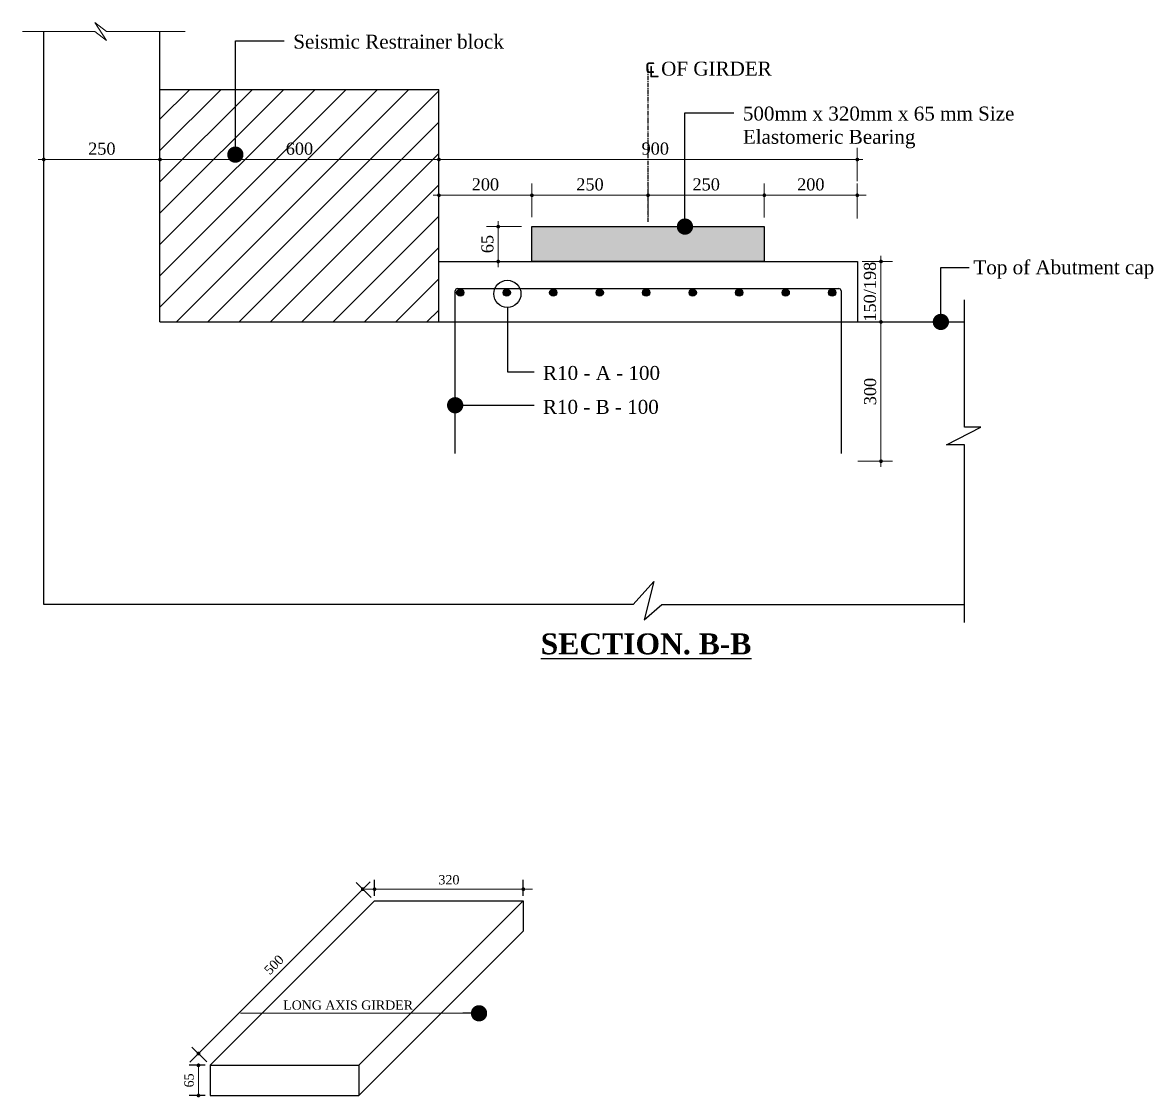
# Model space of a CAD drawing. Header units: millimetres. Extents: x -29779 to 80452, y -13100 to 39577.
# Drawn here: x -21663 to -19231, y 1749 to 4060 of the extents above; entities that cross this region are included whole.
import ezdxf

# ---------------------------------------------------------------- set-up
doc = ezdxf.new("R2010")
doc.units = ezdxf.units.MM
doc.header["$LTSCALE"] = 3
doc.linetypes.add('CENTER', pattern=[50.8, 31.75, -6.35, 6.35, -6.35])
doc.linetypes.add('HIDDEN', pattern=[9.525, 6.35, -3.175])
for name, color, linetype in [('Bearing  peat', 11, 'Continuous'), ('Center Line', 34, 'Continuous'), ('Extra Line', 70, 'Continuous'), ('Girder Line', 11, 'Continuous'), ('Hatching', 35, 'Continuous'), ('Text', 7, 'Continuous')]:
    doc.layers.add(name, color=color, linetype=linetype)
for name, color, linetype, lineweight in [('Ber', 12, 'Continuous', 30), ('Dimision', 4, 'Continuous', 13), ('hatch', 253, 'Continuous', 13)]:
    doc.layers.add(name, color=color, linetype=linetype, lineweight=lineweight)
doc.styles.get("Standard").update_dxf_attribs({"font": 'times.ttf'})
doc.dimstyles.new('dim_20', dxfattribs={"dimscale": 0, "dimtxt": 20, "dimasz": 0.2, "dimexe": 25, "dimexo": 10, "dimgap": 10, "dimtad": 1, "dimdec": 0, "dimtxsty": 'Standard', "dimblk": 'D_TIC', "dimcen": 0, "dimclrd": 256, "dimclre": 256, "dimclrt": 256, "dimadec": 0, "dimazin": 0, "dimtfac": 1, "dimtdec": 0, "dimtix": 1, "dimtmove": 0, "dimatfit": 3, "dimldrblk": 'DOT', "dimfxl": 50, "dimfxlon": 1, "dimlwd": -1, "dimlwe": -1, "dimarcsym": 0})
doc.dimstyles.new('ISO-25', dxfattribs={"dimtxt": 15, "dimasz": 15, "dimexe": 20, "dimexo": 10.625, "dimgap": 15, "dimtad": 1, "dimdec": 1, "dimdsep": 46, "dimtxsty": 'Standard', "dimblk": 'DOT', "dimcen": 2.5, "dimclrd": 256, "dimclre": 256, "dimclrt": 256, "dimadec": 0, "dimazin": 0, "dimtfac": 1, "dimtdec": 1, "dimtix": 1, "dimtmove": 0, "dimatfit": 3, "dimldrblk": 'DOT', "dimfxl": 1, "dimlwd": -1, "dimarcsym": 0})

# ---------------------------------------------------------------- blocks, each defined once
blk = doc.blocks.new('D_TIC')
at = {"layer": 'Dimision', "ltscale": 5}
for p, q in [((-60, 0), (60, 0)), ((0, 60), (0, -60))]:
    blk.add_line(p, q, dxfattribs=at)
at = {"layer": 'Dimision', "ltscale": 5, "const_width": 20}
blk.add_lwpolyline([(-10, 0, 1), (10, 0, 1)], format="xyb", close=True, dxfattribs=at)
blk = doc.blocks.new('*D4')
at = {"layer": 'Defpoints', "color": 0, "transparency": 16777216}
for p in [(-19867.3, 3546.5), (-19867.3, 3416.5), (-19817, 3416.5)]:
    blk.add_point(p, dxfattribs=at)
at = {"layer": 'Dimision', "transparency": 16777216}
for p, q in [((-19857.3, 3546.5), (-19792, 3546.5)), ((-19817, 3546.3), (-19817, 3416.7)), ((-19857.3, 3416.5), (-19792, 3416.5))]:
    blk.add_line(p, q, dxfattribs=at)
at = {"layer": 'Dimision', "transparency": 16777216, "xscale": 0.2, "yscale": 0.2, "zscale": 0.2}
for p, rotation in [((-19817, 3546.5), 90), ((-19817, 3416.5), 270)]:
    blk.add_blockref('D_TIC', p, dxfattribs=dict(at, rotation=rotation))
at = {"layer": 'Dimision', "transparency": 16777216, "insert": (-19840.6, 3481.5), "char_height": 26, "attachment_point": 5, "rotation": 90}
blk.add_mtext('150/198', dxfattribs=at)
blk = doc.blocks.new('_Dot')
at = {"color": 0, "linetype": 'ByBlock', "lineweight": -2}
blk.add_line((-0.5, 0), (-1, 0), dxfattribs=at)
at = {"color": 0, "linetype": 'ByBlock', "const_width": 0.5}
blk.add_lwpolyline([(-0.25, 0, 1), (0.25, 0, 1)], format="xyb", close=True, dxfattribs=at)
blk = doc.blocks.new('*D7')
at = {"layer": 'Defpoints', "color": 0, "transparency": 16777216}
for p in [(-20067.9, 3688.9), (-20317.9, 3632.8), (-20067.9, 3631.5)]:
    blk.add_point(p, dxfattribs=at)
at = {"layer": 'Dimision', "transparency": 16777216}
for p, q in [((-20317.9, 3642.8), (-20317.9, 3713.9)), ((-20067.9, 3641.5), (-20067.9, 3713.9)), ((-20317.7, 3688.9), (-20068.1, 3688.9))]:
    blk.add_line(p, q, dxfattribs=at)
at = {"layer": 'Dimision', "transparency": 16777216, "xscale": 0.2, "yscale": 0.2, "zscale": 0.2, "rotation": 180}
blk.add_blockref('D_TIC', (-20317.9, 3688.9), dxfattribs=at)
at = {"layer": 'Dimision', "transparency": 16777216, "xscale": 0.2, "yscale": 0.2, "zscale": 0.2}
blk.add_blockref('D_TIC', (-20067.9, 3688.9), dxfattribs=at)
at = {"layer": 'Dimision', "transparency": 16777216, "insert": (-20192.9, 3712.1), "char_height": 26, "attachment_point": 5}
blk.add_mtext('250', dxfattribs=at)
blk = doc.blocks.new('*D8')
at = {"layer": 'Defpoints', "color": 0, "transparency": 16777216}
for p in [(-20567.9, 3688.9), (-20567.9, 3631.5), (-20317.9, 3632.8)]:
    blk.add_point(p, dxfattribs=at)
at = {"layer": 'Dimision', "transparency": 16777216}
for p, q in [((-20567.9, 3641.5), (-20567.9, 3713.9)), ((-20317.9, 3642.8), (-20317.9, 3713.9)), ((-20318.1, 3688.9), (-20567.7, 3688.9))]:
    blk.add_line(p, q, dxfattribs=at)
at = {"layer": 'Dimision', "transparency": 16777216, "xscale": 0.2, "yscale": 0.2, "zscale": 0.2, "rotation": 180}
blk.add_blockref('D_TIC', (-20567.9, 3688.9), dxfattribs=at)
at = {"layer": 'Dimision', "transparency": 16777216, "xscale": 0.2, "yscale": 0.2, "zscale": 0.2}
blk.add_blockref('D_TIC', (-20317.9, 3688.9), dxfattribs=at)
at = {"layer": 'Dimision', "transparency": 16777216, "insert": (-20442.9, 3712.1), "char_height": 26, "attachment_point": 5}
blk.add_mtext('250', dxfattribs=at)
blk = doc.blocks.new('*D9')
at = {"layer": 'Defpoints', "color": 0, "transparency": 16777216}
for p in [(-20767.9, 3688.9), (-20567.9, 3632.1), (-20767.9, 3613)]:
    blk.add_point(p, dxfattribs=at)
at = {"layer": 'Dimision', "transparency": 16777216}
for p, q in [((-20767.9, 3638.9), (-20767.9, 3713.9)), ((-20567.9, 3642.1), (-20567.9, 3713.9)), ((-20568.1, 3688.9), (-20767.7, 3688.9))]:
    blk.add_line(p, q, dxfattribs=at)
at = {"layer": 'Dimision', "transparency": 16777216, "xscale": 0.2, "yscale": 0.2, "zscale": 0.2, "rotation": 180}
blk.add_blockref('D_TIC', (-20767.9, 3688.9), dxfattribs=at)
at = {"layer": 'Dimision', "transparency": 16777216, "xscale": 0.2, "yscale": 0.2, "zscale": 0.2}
blk.add_blockref('D_TIC', (-20567.9, 3688.9), dxfattribs=at)
at = {"layer": 'Dimision', "transparency": 16777216, "insert": (-20667.9, 3712.1), "char_height": 26, "attachment_point": 5}
blk.add_mtext('200', dxfattribs=at)
blk = doc.blocks.new('*D10')
at = {"layer": 'Defpoints', "color": 0, "transparency": 16777216}
for p in [(-19867.9, 3688.9), (-20067.9, 3631.1), (-19867.9, 3598)]:
    blk.add_point(p, dxfattribs=at)
at = {"layer": 'Dimision', "transparency": 16777216}
for p, q in [((-20067.9, 3641.1), (-20067.9, 3713.9)), ((-19867.9, 3638.9), (-19867.9, 3713.9)), ((-20067.7, 3688.9), (-19868.1, 3688.9))]:
    blk.add_line(p, q, dxfattribs=at)
at = {"layer": 'Dimision', "transparency": 16777216, "xscale": 0.2, "yscale": 0.2, "zscale": 0.2, "rotation": 180}
blk.add_blockref('D_TIC', (-20067.9, 3688.9), dxfattribs=at)
at = {"layer": 'Dimision', "transparency": 16777216, "xscale": 0.2, "yscale": 0.2, "zscale": 0.2}
blk.add_blockref('D_TIC', (-19867.9, 3688.9), dxfattribs=at)
at = {"layer": 'Dimision', "transparency": 16777216, "insert": (-19967.9, 3712.1), "char_height": 26, "attachment_point": 5}
blk.add_mtext('200', dxfattribs=at)
blk = doc.blocks.new('*D11')
at = {"layer": 'Defpoints', "color": 0, "transparency": 16777216}
for p in [(-19867.9, 3765.8), (-20767.9, 3708.9), (-19867.9, 3708.9)]:
    blk.add_point(p, dxfattribs=at)
at = {"layer": 'Dimision', "transparency": 16777216}
for p, q in [((-20767.9, 3718.9), (-20767.9, 3790.8)), ((-19867.9, 3718.9), (-19867.9, 3790.8)), ((-20767.7, 3765.8), (-19868.1, 3765.8))]:
    blk.add_line(p, q, dxfattribs=at)
at = {"layer": 'Dimision', "transparency": 16777216, "xscale": 0.2, "yscale": 0.2, "zscale": 0.2, "rotation": 180}
blk.add_blockref('D_TIC', (-20767.9, 3765.8), dxfattribs=at)
at = {"layer": 'Dimision', "transparency": 16777216, "xscale": 0.2, "yscale": 0.2, "zscale": 0.2}
blk.add_blockref('D_TIC', (-19867.9, 3765.8), dxfattribs=at)
at = {"layer": 'Dimision', "transparency": 16777216, "insert": (-20302.5, 3789.1), "char_height": 26, "attachment_point": 5}
blk.add_mtext('900', dxfattribs=at)
blk = doc.blocks.new('*D12')
at = {"layer": 'Defpoints', "color": 0, "transparency": 16777216}
for p in [(-20640.3, 3621.5), (-20358.5, 3621.5), (-20358.5, 3546.5)]:
    blk.add_point(p, dxfattribs=at)
at = {"layer": 'Dimision', "transparency": 16777216}
for p, q in [((-20590.3, 3621.5), (-20665.3, 3621.5)), ((-20640.3, 3546.7), (-20640.3, 3621.3)), ((-20590.3, 3546.5), (-20665.3, 3546.5))]:
    blk.add_line(p, q, dxfattribs=at)
at = {"layer": 'Dimision', "transparency": 16777216, "xscale": 0.2, "yscale": 0.2, "zscale": 0.2}
for p, rotation in [((-20640.3, 3621.5), 90), ((-20640.3, 3546.5), 270)]:
    blk.add_blockref('D_TIC', p, dxfattribs=dict(at, rotation=rotation))
at = {"layer": 'Dimision', "transparency": 16777216, "insert": (-20663.5, 3584), "char_height": 26, "attachment_point": 5, "rotation": 90}
blk.add_mtext('65', dxfattribs=at)
blk = doc.blocks.new('*D51')
at = {"layer": 'Defpoints', "color": 0, "linetype": 'Continuous', "transparency": 16777216}
for p in [(-21259.9, 1817.8), (-21285.1, 1752.8), (-21259.9, 1752.8)]:
    blk.add_point(p, dxfattribs=at)
at = {"layer": 'Dimision', "linetype": 'Continuous', "lineweight": -2, "transparency": 16777216}
for p, q in [((-21270.5, 1817.8), (-21305.1, 1817.8)), ((-21270.5, 1752.8), (-21305.1, 1752.8))]:
    blk.add_line(p, q, dxfattribs=at)
at = {"layer": 'Dimision', "linetype": 'Continuous', "transparency": 16777216}
blk.add_line((-21285.1, 1809.8), (-21285.1, 1760.8), dxfattribs=at)
at = {"layer": 'Dimision', "linetype": 'Continuous', "transparency": 16777216, "xscale": 8, "yscale": 8, "zscale": 8}
for p, rotation in [((-21285.1, 1817.8), 90), ((-21285.1, 1752.8), 270)]:
    blk.add_blockref('_Dot', p, dxfattribs=dict(at, rotation=rotation))
at = {"layer": 'Dimision', "linetype": 'Continuous', "lineweight": 0, "transparency": 16777216, "insert": (-21305.3, 1785.3), "char_height": 20, "attachment_point": 5, "rotation": 90}
blk.add_mtext('65', dxfattribs=at)
blk = doc.blocks.new('*D66')
at = {"layer": 'Defpoints', "color": 0, "linetype": 'Continuous', "transparency": 16777216}
for p in [(-20906.3, 2171.3), (-21285.1, 1843), (-21259.9, 1817.8)]:
    blk.add_point(p, dxfattribs=at)
at = {"layer": 'Dimision', "linetype": 'Continuous', "transparency": 16777216}
blk.add_line((-20937.2, 2190.9), (-21279.4, 1848.6), dxfattribs=at)
at = {"layer": 'Dimision', "linetype": 'Continuous', "lineweight": -2, "transparency": 16777216}
for p, q in [((-20913.9, 2178.8), (-20945.7, 2210.7)), ((-21267.4, 1825.3), (-21299.2, 1857.1))]:
    blk.add_line(p, q, dxfattribs=at)
at = {"layer": 'Dimision', "linetype": 'Continuous', "transparency": 16777216, "xscale": 8, "yscale": 8, "zscale": 8}
for p, rotation in [((-20931.5, 2196.5), 45.00000000000025), ((-21285.1, 1843), 225.0000000000003)]:
    blk.add_blockref('_Dot', p, dxfattribs=dict(at, rotation=rotation))
at = {"layer": 'Dimision', "linetype": 'Continuous', "lineweight": 0, "transparency": 16777216, "insert": (-21122.6, 2034), "char_height": 20, "attachment_point": 5, "rotation": 45}
blk.add_mtext('500', dxfattribs=at)
blk = doc.blocks.new('*D67')
at = {"layer": 'Defpoints', "color": 0, "linetype": 'Continuous', "transparency": 16777216}
for p in [(-20586.3, 2196.5), (-20906.3, 2171.3), (-20586.3, 2171.3)]:
    blk.add_point(p, dxfattribs=at)
at = {"layer": 'Dimision', "linetype": 'Continuous', "lineweight": -2, "transparency": 16777216}
for p, q in [((-20906.3, 2182), (-20906.3, 2216.5)), ((-20586.3, 2182), (-20586.3, 2216.5))]:
    blk.add_line(p, q, dxfattribs=at)
at = {"layer": 'Dimision', "linetype": 'Continuous', "transparency": 16777216}
blk.add_line((-20898.3, 2196.5), (-20594.3, 2196.5), dxfattribs=at)
at = {"layer": 'Dimision', "linetype": 'Continuous', "transparency": 16777216, "xscale": 8, "yscale": 8, "zscale": 8, "rotation": 180}
blk.add_blockref('_Dot', (-20906.3, 2196.5), dxfattribs=at)
at = {"layer": 'Dimision', "linetype": 'Continuous', "transparency": 16777216, "xscale": 8, "yscale": 8, "zscale": 8}
blk.add_blockref('_Dot', (-20586.3, 2196.5), dxfattribs=at)
at = {"layer": 'Dimision', "linetype": 'Continuous', "lineweight": 0, "transparency": 16777216, "insert": (-20746.3, 2216.7), "char_height": 20, "attachment_point": 5}
blk.add_mtext('320', dxfattribs=at)
blk = doc.blocks.new('*D108')
at = {"layer": 'Defpoints', "color": 0, "transparency": 16777216}
for p in [(-19867.3, 3416.5), (-19902.9, 3117), (-19817, 3117)]:
    blk.add_point(p, dxfattribs=at)
at = {"layer": 'Dimision', "transparency": 16777216}
for p, q in [((-19857.3, 3416.5), (-19792, 3416.5)), ((-19817, 3416.3), (-19817, 3117.2)), ((-19867, 3117), (-19792, 3117))]:
    blk.add_line(p, q, dxfattribs=at)
at = {"layer": 'Dimision', "transparency": 16777216, "xscale": 0.2, "yscale": 0.2, "zscale": 0.2}
for p, rotation in [((-19817, 3416.5), 90), ((-19817, 3117), 270)]:
    blk.add_blockref('D_TIC', p, dxfattribs=dict(at, rotation=rotation))
at = {"layer": 'Dimision', "transparency": 16777216, "insert": (-19840.2, 3266.8), "char_height": 26, "attachment_point": 5, "rotation": 90}
blk.add_mtext('300', dxfattribs=at)
blk = doc.blocks.new('*D482')
at = {"layer": 'Defpoints', "color": 0, "linetype": 'Continuous', "ltscale": 0.1, "transparency": 16777216}
for p in [(-21367.9, 3765.8), (-20767.9, 3708.9), (-21367.9, 3695.3)]:
    blk.add_point(p, dxfattribs=at)
at = {"layer": 'Dimision', "ltscale": 0.1, "transparency": 16777216}
for p, q in [((-21367.9, 3715.8), (-21367.9, 3790.8)), ((-20767.9, 3718.9), (-20767.9, 3790.8)), ((-20768.1, 3765.8), (-21367.7, 3765.8))]:
    blk.add_line(p, q, dxfattribs=at)
at = {"layer": 'Dimision', "linetype": 'Continuous', "ltscale": 0.1, "transparency": 16777216, "xscale": 0.2, "yscale": 0.2, "zscale": 0.2, "rotation": 180}
blk.add_blockref('D_TIC', (-21367.9, 3765.8), dxfattribs=at)
at = {"layer": 'Dimision', "linetype": 'Continuous', "ltscale": 0.1, "transparency": 16777216, "xscale": 0.2, "yscale": 0.2, "zscale": 0.2}
blk.add_blockref('D_TIC', (-20767.9, 3765.8), dxfattribs=at)
at = {"layer": 'Dimision', "linetype": 'Continuous', "ltscale": 0.1, "transparency": 16777216, "insert": (-21067.9, 3789), "char_height": 26, "width": 186.808, "attachment_point": 5}
blk.add_mtext('600', dxfattribs=at)
blk = doc.blocks.new('*D483')
at = {"layer": 'Defpoints', "color": 0, "linetype": 'Continuous', "ltscale": 0.1, "transparency": 16777216}
for p in [(-21617.9, 3765.8), (-21367.9, 3695.3), (-21617.9, 3659.9)]:
    blk.add_point(p, dxfattribs=at)
at = {"layer": 'Dimision', "ltscale": 0.1, "transparency": 16777216}
for p, q in [((-21617.9, 3715.8), (-21617.9, 3790.8)), ((-21367.9, 3715.8), (-21367.9, 3790.8)), ((-21368.1, 3765.8), (-21617.7, 3765.8))]:
    blk.add_line(p, q, dxfattribs=at)
at = {"layer": 'Dimision', "linetype": 'Continuous', "ltscale": 0.1, "transparency": 16777216, "xscale": 0.2, "yscale": 0.2, "zscale": 0.2, "rotation": 180}
blk.add_blockref('D_TIC', (-21617.9, 3765.8), dxfattribs=at)
at = {"layer": 'Dimision', "linetype": 'Continuous', "ltscale": 0.1, "transparency": 16777216, "xscale": 0.2, "yscale": 0.2, "zscale": 0.2}
blk.add_blockref('D_TIC', (-21367.9, 3765.8), dxfattribs=at)
at = {"layer": 'Dimision', "linetype": 'Continuous', "ltscale": 0.1, "transparency": 16777216, "insert": (-21492.9, 3789), "char_height": 26, "attachment_point": 5}
blk.add_mtext('250', dxfattribs=at)

msp = doc.modelspace()

# ---------------------------------------------------------------- hatches: boundary and pattern name
at = {"layer": 'Ber', "linetype": 'Continuous'}
for points in [[(-20714.12, 3479.58, 1), (-20729.74, 3479.58, 1)], [(-20614.12, 3479.58, 1), (-20629.74, 3479.58, 1)], [(-20514.12, 3479.58, 1), (-20529.74, 3479.58, 1)], [(-20414.12, 3479.58, 1), (-20429.74, 3479.58, 1)], [(-20314.12, 3479.58, 1), (-20329.74, 3479.58, 1)], [(-20214.12, 3479.58, 1), (-20229.74, 3479.58, 1)], [(-20114.12, 3479.58, 1), (-20129.74, 3479.58, 1)], [(-20014.12, 3479.58, 1), (-20029.74, 3479.58, 1)], [(-19914.12, 3479.58, 1), (-19929.74, 3479.58, 1)]]:
    msp.add_hatch(color=256, dxfattribs=at).paths.add_polyline_path(points)
at = {"layer": 'hatch', "linetype": 'Continuous', "ltscale": 0.1}
h = msp.add_hatch(dxfattribs=at)
h.set_pattern_fill('ANSI31', color=256, scale=15)
h.set_pattern_definition([(45, (-12934.43, -3474.44), (-33.67596, 33.67596), [])])
h.paths.add_polyline_path([(-20767.91, 3916.55), (-21367.91, 3916.55), (-21367.91, 3416.55), (-20767.91, 3416.55)])
at = {"layer": 'Hatching', "linetype": 'Continuous', "ltscale": 0.1}
msp.add_hatch(color=256, dxfattribs=at).paths.add_polyline_path([(-20067.91, 3621.55), (-20567.91, 3621.55), (-20567.91, 3546.55), (-20067.91, 3546.55)])

# ---------------------------------------------------------------- linework, layer by layer
at = {"layer": 'Bearing  peat', "linetype": 'Continuous'}
for p, q in [((-21617.91, 2808.71), (-21617.91, 4040.85)), ((-21367.91, 3416.55), (-21367.91, 4040.85)), ((-21367.91, 3916.55), (-20767.91, 3916.55)), ((-20767.91, 3416.55), (-20767.91, 3916.55)), ((-20768.54, 3546.55), (-19867.29, 3546.55)), ((-20767.91, 3546.55), (-20767.91, 3546.55)), ((-20767.91, 3416.55), (-20767.91, 3546.55)), ((-19867.29, 3546.55), (-19867.29, 3416.55)), ((-21367.91, 3416.55), (-20717.91, 3416.55)), ((-20768.54, 3416.55), (-20768.54, 3416.55)), ((-19867.29, 3416.55), (-19637.39, 3416.55)), ((-20350.11, 2808.71), (-21617.91, 2808.71))]:
    msp.add_line(p, q, dxfattribs=at)
at = {"layer": 'Bearing  peat', "linetype": 'Continuous', "ltscale": 3}
for p, q in [((-21259.89, 1817.78), (-20906.34, 2171.33)), ((-20939.89, 1817.78), (-20586.34, 2171.33)), ((-20906.34, 2171.33), (-20586.34, 2171.33)), ((-20586.34, 2171.33), (-20586.34, 2106.33)), ((-20939.89, 1752.78), (-20586.34, 2106.33)), ((-21259.89, 1817.78), (-20939.89, 1817.78)), ((-21259.89, 1817.78), (-21259.89, 1752.78)), ((-20939.89, 1817.78), (-20939.89, 1752.78)), ((-21259.89, 1752.78), (-20939.89, 1752.78))]:
    msp.add_line(p, q, dxfattribs=at)
at = {"layer": 'Bearing  peat', "linetype": 'Continuous'}
msp.add_lwpolyline([(-20567.91, 3621.55), (-20067.91, 3621.55), (-20067.91, 3546.55), (-20567.91, 3546.55)], close=True, dxfattribs=at)
for points in [[(-19637.42, 2770.14), (-19637.42, 3152.15), (-19675.86, 3152.15), (-19602.05, 3190.5), (-19637.39, 3190.5), (-19637.39, 3464.28)], [(-20350.11, 2808.71), (-20305.38, 2858), (-20326.05, 2776.04), (-20288.13, 2808.52), (-19637.58, 2808.52)]]:
    msp.add_lwpolyline(points, dxfattribs=at)
at = {"layer": 'Ber', "linetype": 'Continuous'}
for p, q in [((-20732.91, 3133.49), (-20732.91, 3483.28)), ((-20727.91, 3488.28), (-19907.91, 3488.28)), ((-19902.91, 3483.28), (-19902.91, 3133.49))]:
    msp.add_line(p, q, dxfattribs=at)
for centre in [(-20721.93, 3479.58), (-20621.93, 3479.58), (-20521.93, 3479.58), (-20421.93, 3479.58), (-20321.93, 3479.58), (-20221.93, 3479.58), (-20121.93, 3479.58), (-20021.93, 3479.58), (-19921.93, 3479.58)]:
    msp.add_circle(centre, 7.81, dxfattribs=at)
for centre, start, end in [((-20727.91, 3483.28), 90, 180), ((-19907.91, 3483.28), 0, 90)]:
    msp.add_arc(centre, 5, start, end, dxfattribs=at)
at = {"layer": 'Center Line', "linetype": 'CENTER', "ltscale": 0.1}
msp.add_line((-20317.91, 3631.55), (-20317.91, 3960.3), dxfattribs=at)
at = {"layer": 'Dimision'}
msp.add_line((-19869.95, 3688.87), (-19849.02, 3688.87), dxfattribs=at)
at = {"layer": 'Dimision', "linetype": 'Continuous', "lineweight": 0}
for p, q in [((-20931.55, 2196.54), (-20915.44, 2212.54)), ((-20906.34, 2196.54), (-20926.34, 2196.54)), ((-20586.34, 2196.54), (-20566.34, 2196.54)), ((-21285.1, 1842.99), (-21303.8, 1824.33))]:
    msp.add_line(p, q, dxfattribs=at)
at = {"layer": 'Dimision', "linetype": 'Continuous', "ltscale": 0.1}
msp.add_lwpolyline([(-21313.95, 4040.93), (-21482.84, 4040.93), (-21507.84, 4060.21), (-21482.84, 4021.56), (-21507.84, 4040.85), (-21663.35, 4040.85)], dxfattribs=at)
at = {"layer": 'Extra Line', "linetype": 'HIDDEN', "ltscale": 0.05}
msp.add_line((-20767.91, 3416.55), (-19867.29, 3416.55), dxfattribs=at)
at = {"layer": 'Girder Line', "linetype": 'Continuous'}
msp.add_line((-20567.91, 3621.55), (-20067.91, 3621.55), dxfattribs=at)
at = {"layer": 'Text'}
msp.add_lwpolyline([(-20620.66, 3447.47), (-20620.66, 3309.06), (-20562.72, 3309.06)], dxfattribs=at)
msp.add_circle((-20620.66, 3476.77), 29.3, dxfattribs=at)

# ---------------------------------------------------------------- texts
at = {"layer": 'Girder Line', "insert": (-21102.77, 1957.16), "char_height": 19.8, "width": 570.9646, "attachment_point": 1}
msp.add_mtext('{\\fTimes New Roman|b0|i0|c0|p18;LONG AXIS GIRDER}', dxfattribs=at)
at = {"layer": 'Text', "attachment_point": 1}
for s, insert, char_height, width in [('Seismic Restrainer block', (-21081.17, 4034.33), 30, 634.4051), ('{\\fISOCPEUR|b0|i0|c0|p34;\\H1.25x;℄} OF GIRDER', (-20325.05, 3983.75), 30, 684.4051), ('500mm x 320mm x 65 mm Size\\PElastomeric Bearing', (-20114.06, 3879.64), 30, 634.4051), ('Top of Abutment cap', (-19618.09, 3549.06), 30, 634.4051), ('R10 - A - 100', (-20543.91, 3321.72), 30, 684.4051), ('R10 - B - 100', (-20544.15, 3248.8), 30, 684.4051), ('{\\fTimes New Roman|b1|i0|c0|p18;\\LSECTION. B-B}', (-20549, 2746.63), 45, 1288.5176)]:
    msp.add_mtext(s, dxfattribs=dict(at, insert=insert, char_height=char_height, width=width))

# ---------------------------------------------------------------- dimensions: what is measured, and where the dimension line sits
at = {"layer": 'Dimision', "linetype": 'Continuous', "ltscale": 0.1}
for base, p1, p2, picture, middle in [((-21617.91, 3765.8), (-21367.91, 3695.3), (-21617.91, 3659.87), '*D483', (-21492.91, 3789.03)), ((-21367.91, 3765.8), (-20767.91, 3708.87), (-21367.91, 3695.3), '*D482', (-21067.91, 3789.03))]:
    dim = msp.add_linear_dim(base=base, p1=p1, p2=p2, dimstyle='dim_20', override={"dimscale": 1, "dimtxt": 26, "dimtmove": 1}, dxfattribs=at)
    dim.commit()
    dim.dimension.update_dxf_attribs({"geometry": picture, "text_midpoint": middle})
at = {"layer": 'Dimision'}
dim = msp.add_linear_dim(base=(-19867.91, 3765.8), p1=(-20767.91, 3708.87), p2=(-19867.91, 3708.87), dimstyle='dim_20', override={"dimscale": 1, "dimtxt": 26}, dxfattribs=at)
dim.commit()
dim.dimension.update_dxf_attribs({"geometry": '*D11', "text_midpoint": (-20302.46, 3765.8), "dimtype": 160})
for base, p1, p2, picture, middle in [((-20767.91, 3688.87), (-20567.91, 3632.11), (-20767.91, 3613.03), '*D9', (-20667.91, 3712.09)), ((-20067.91, 3688.87), (-20317.91, 3632.8), (-20067.91, 3631.55), '*D7', (-20192.91, 3712.09))]:
    dim = msp.add_linear_dim(base=base, p1=p1, p2=p2, dimstyle='dim_20', override={"dimscale": 1, "dimtxt": 26}, dxfattribs=at)
    dim.commit()
    dim.dimension.update_dxf_attribs({"geometry": picture, "text_midpoint": middle})
for base, p1, p2, angle, picture, middle in [((-20567.91, 3688.87), (-20317.91, 3632.8), (-20567.91, 3631.55), 180, '*D8', (-20442.91, 3712.09)), ((-19867.91, 3688.87), (-20067.91, 3631.15), (-19867.91, 3598.03), 180, '*D10', (-19967.91, 3712.09)), ((-19816.97, 3116.98), (-19867.29, 3416.55), (-19902.91, 3116.98), 90, '*D108', (-19840.19, 3266.76))]:
    dim = msp.add_linear_dim(base=base, p1=p1, p2=p2, angle=angle, dimstyle='dim_20', override={"dimscale": 1, "dimtxt": 26}, dxfattribs=at)
    dim.commit()
    dim.dimension.update_dxf_attribs({"geometry": picture, "text_midpoint": middle})
dim = msp.add_linear_dim(base=(-20640.29, 3621.55), p1=(-20358.54, 3546.55), p2=(-20358.54, 3621.55), angle=90, text='65', dimstyle='dim_20', override={"dimscale": 1, "dimtxt": 26}, dxfattribs=at)
dim.commit()
dim.dimension.update_dxf_attribs({"geometry": '*D12', "text_midpoint": (-20663.52, 3584.05)})
dim = msp.add_linear_dim(base=(-19816.97, 3416.55), p1=(-19867.29, 3546.55), p2=(-19867.29, 3416.55), angle=90, text='150/198', dimstyle='dim_20', override={"dimscale": 1, "dimtxt": 26}, dxfattribs=at)
dim.commit()
dim.dimension.update_dxf_attribs({"geometry": '*D4', "text_midpoint": (-19816.97, 3481.55), "dimtype": 160})
at = {"layer": 'Dimision', "linetype": 'Continuous', "lineweight": 0}
dim = msp.add_linear_dim(base=(-20586.34, 2196.54), p1=(-20906.34, 2171.33), p2=(-20586.34, 2171.33), dimstyle='ISO-25', override={"dimtxt": 20, "dimasz": 8, "dimgap": 10}, dxfattribs=at)
dim.commit()
dim.dimension.update_dxf_attribs({"geometry": '*D67', "text_midpoint": (-20746.34, 2216.72)})
dim = msp.add_aligned_dim(p1=(-20906.34, 2171.33), p2=(-21259.89, 1817.78), distance=-35.65, dimstyle='ISO-25', override={"dimtxt": 20, "dimasz": 8, "dimgap": 10}, dxfattribs=at)
dim.commit()
dim.dimension.update_dxf_attribs({"geometry": '*D66', "text_midpoint": (-21122.59, 2034.03)})
dim = msp.add_linear_dim(base=(-21285.1, 1752.78), p1=(-21259.89, 1817.78), p2=(-21259.89, 1752.78), angle=90, dimstyle='ISO-25', override={"dimtxt": 20, "dimasz": 8, "dimgap": 10}, dxfattribs=at)
dim.commit()
dim.dimension.update_dxf_attribs({"geometry": '*D51', "text_midpoint": (-21305.27, 1785.28)})

# ---------------------------------------------------------------- leaders
at = {"layer": 'Dimision', "linetype": 'Continuous', "ltscale": 0.1}
msp.add_leader([(-20681.62, 1929.56), (-21194.99, 1929.56)], dimstyle='ISO-25', override={"dimasz": 35, "dimgap": 15, "dimtad": 0}, dxfattribs=at)
at = {"layer": 'Text'}
for points in [[(-21205.77, 3776.24), (-21205.77, 4021.22), (-21100.72, 4021.22)], [(-20238.66, 3621.55), (-20238.66, 3866.53), (-20133.61, 3866.53)], [(-19688.16, 3416.55), (-19688.16, 3533.42), (-19627.1, 3533.42)], [(-20732.91, 3237.31), (-20562.72, 3237.31)]]:
    msp.add_leader(points, dimstyle='ISO-25', override={"dimasz": 35, "dimtad": 0}, dxfattribs=at)

doc.saveas('drawing.dxf')
